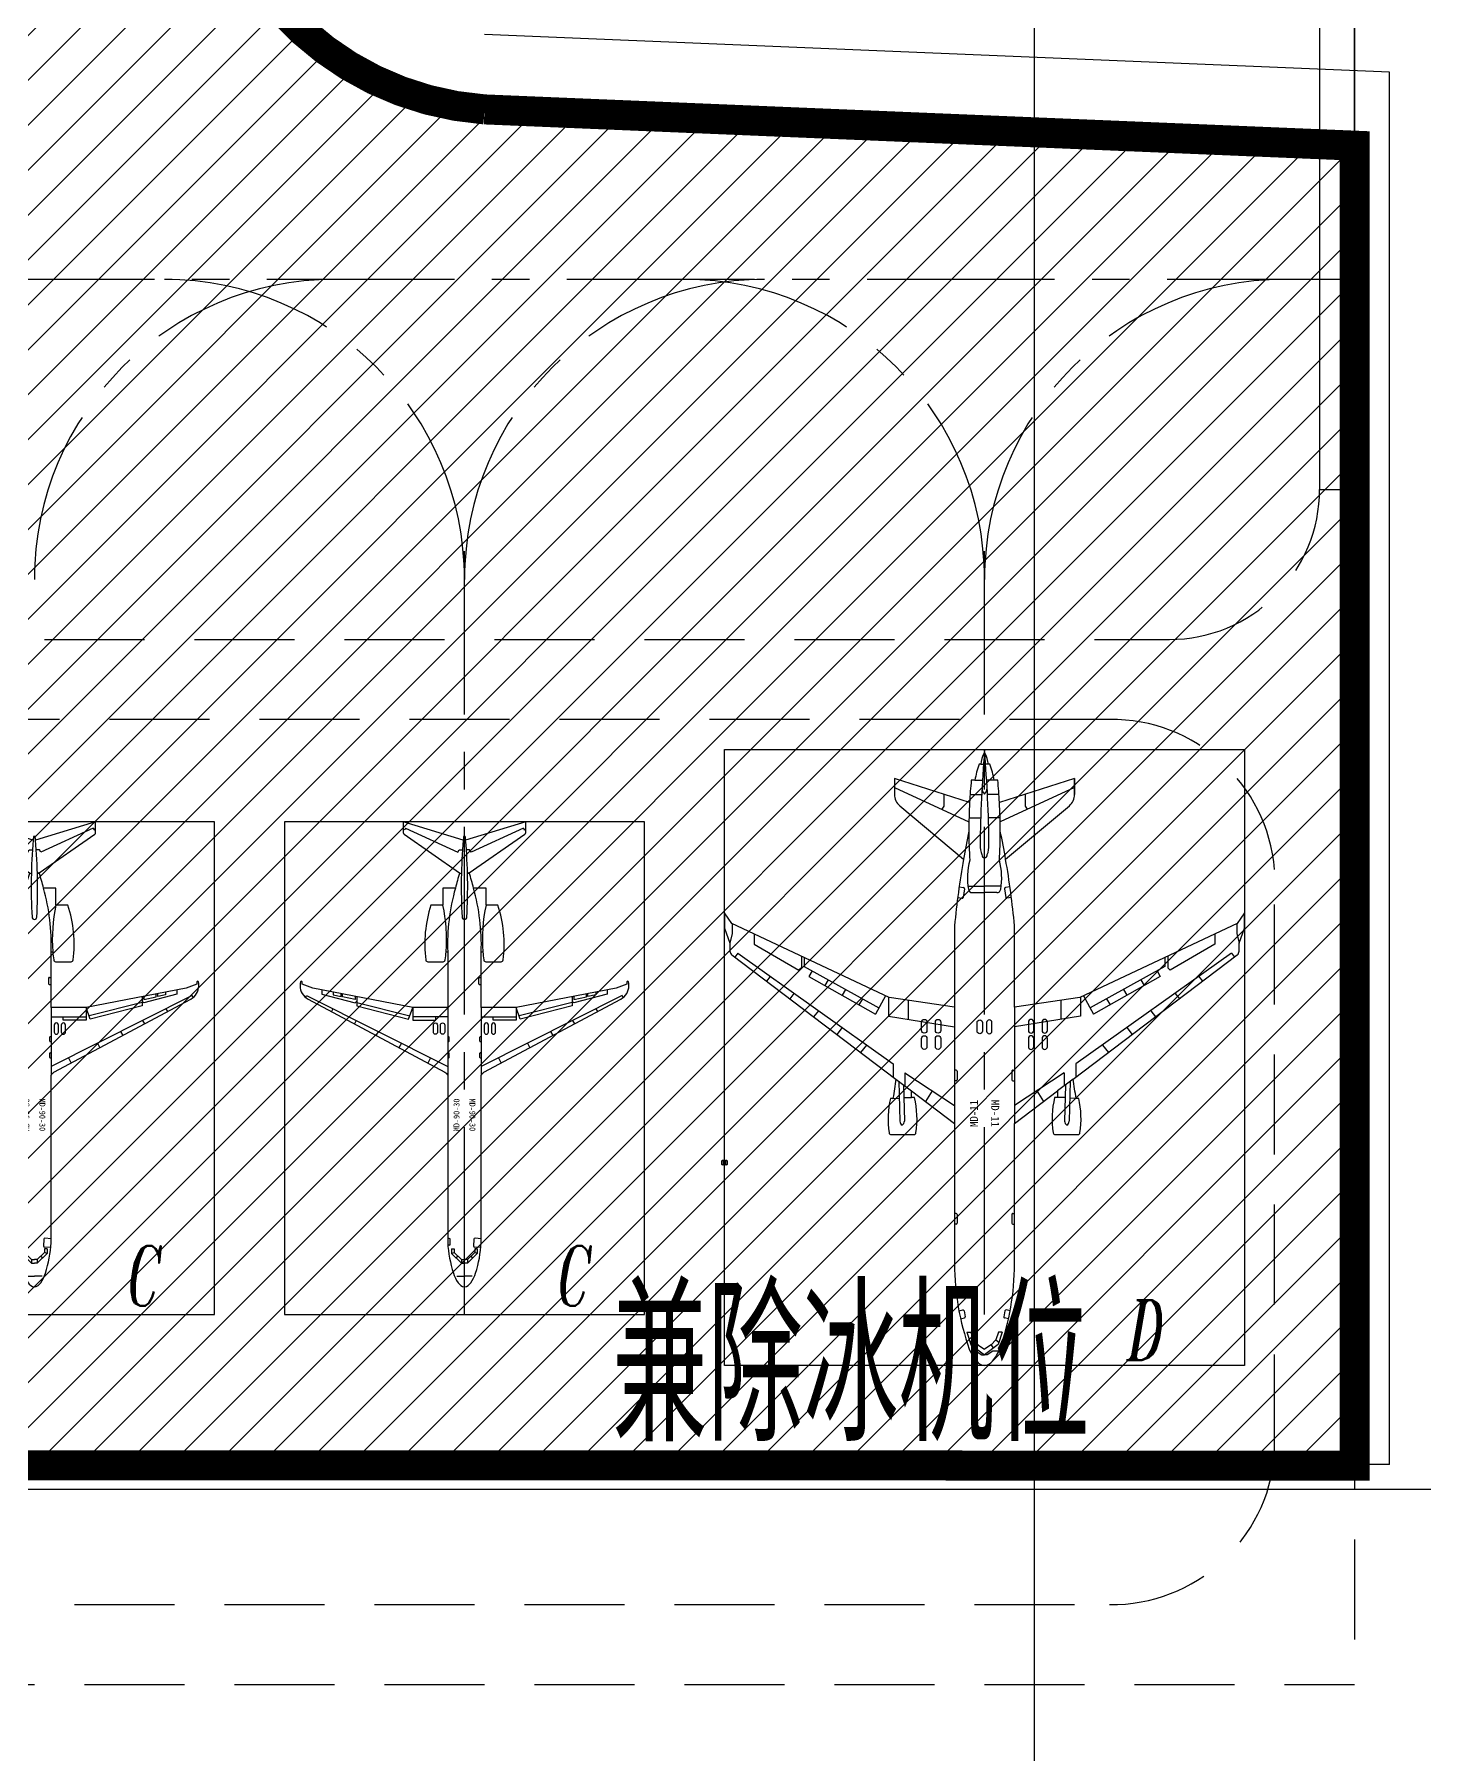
# Model space of a CAD drawing. Header units: millimetres. Extents: x -2699 to 2556, y 623 to 2108.
# Drawn here: x 287.8 to 426.8, y 1185.8 to 1357.8 of the extents above; entities that cross this region are included whole.
import ezdxf
from ezdxf.enums import TextEntityAlignment as Align

# ---------------------------------------------------------------- set-up
doc = ezdxf.new("R2010")
doc.units = ezdxf.units.MM
doc.linetypes.add('CENTER', pattern=[2, 1.25, -0.25, 0.25, -0.25])
doc.linetypes.add('DASHED', pattern=[0.75, 0.5, -0.25])
for name, color, linetype in [('1', 8, 'Continuous'), ('2', 8, 'Continuous'), ('attire', 7, 'Continuous'), ('FGW', 8, 'Continuous'), ('HZ', 7, 'Continuous'), ('巡场路', 154, 'Continuous'), ('新建道面边线', 3, 'Continuous'), ('服务车道', 6, 'DASHED'), ('标注wj', 7, 'Continuous'), ('消防救援道路服务车道和连接带路面', 4, 'Continuous'), ('道肩边线', 6, 'Continuous'), ('道面边线', 3, 'Continuous'), ('飞机', 8, 'Continuous'), ('飞机滑行线', 1, 'CENTER')]:
    doc.layers.add(name, color=color, linetype=linetype)
doc.layers.add('纵断_分栏线', color=5, linetype='Continuous', lineweight=0)
doc.styles.add('ITALICT', font='italict.shx', dxfattribs={"width": 0.67, "bigfont": 'tssdchn.shx'})
doc.styles.get("Standard").update_dxf_attribs({"font": 'SimSun.ttf'})
doc.dimstyles.new('标注', dxfattribs={"dimtxt": 2.5, "dimasz": 1.2, "dimexe": 0, "dimexo": 0, "dimgap": 0.3, "dimtad": 1, "dimdec": 1, "dimzin": 0, "dimdsep": 46, "dimtxsty": 'Standard', "dimblk": 'ARCHTICK', "dimcen": 0.09, "dimadec": 0, "dimazin": 0, "dimtfac": 1, "dimtdec": 1, "dimtofl": 0, "dimtmove": 0, "dimatfit": 3, "dimldrblk": 'ARCHTICK', "dimfxl": 0, "dimtolj": 1, "dimtzin": 0, "dimarcsym": 0})

# ---------------------------------------------------------------- blocks, each defined once
blk = doc.blocks.new('*U141')
at = {"layer": '飞机', "color": 7}
for points in [[(-0.1524076200000195, 0.2285771399999987, 0.9999999999999999), (-0.1524076200000195, 0.07619237999998063), (0.1524076199999627, 0.07619237999998063, 0.9999999999999999), (0.1524076199999627, 0.2285771399999987), (-0.1524076200000195, 0.2285771399999987)], [(-0.1524076200000195, -0.07619237999998063, 0.9999999999999999), (-0.1524076200000195, -0.2285771399999987), (0.1524076199999627, -0.2285771399999987, 0.9999999999999999), (0.1524076199999627, -0.07619237999998063), (-0.1524076200000195, -0.07619237999998063)]]:
    blk.add_lwpolyline(points, format="xyb", close=True, dxfattribs=at)
blk = doc.blocks.new('*U142')
at = {"layer": '飞机', "color": 7}
for points in [[(-0.1735753450000175, 0.2603239649999978, 0.9999999999999999), (-0.1735753450000175, 0.08677465499999926), (0.1735753449999606, 0.08677465499999926, 0.9999999999999999), (0.1735753449999606, 0.2603239649999978), (-0.1735753450000175, 0.2603239649999978)], [(-0.1735753450000175, -0.08677465499999926, 0.9999999999999999), (-0.1735753450000175, -0.2603239649999978), (0.1735753449999606, -0.2603239649999978, 0.9999999999999999), (0.1735753449999606, -0.08677465499999926), (-0.1735753450000175, -0.08677465499999926)]]:
    blk.add_lwpolyline(points, format="xyb", close=True, dxfattribs=at)
blk = doc.blocks.new('*U143')
at = {"layer": '飞机', "color": 7}
for points in [[(-0.1735753450000175, 0.2603239649999978, 0.9999999999999999), (-0.1735753450000175, 0.08677465499999926), (0.1735753449999606, 0.08677465499999926, 0.9999999999999999), (0.1735753449999606, 0.2603239649999978), (-0.1735753450000175, 0.2603239649999978)], [(-0.1735753450000175, -0.08677465499999926, 0.9999999999999999), (-0.1735753450000175, -0.2603239649999978), (0.1735753449999606, -0.2603239649999978, 0.9999999999999999), (0.1735753449999606, -0.08677465499999926), (-0.1735753450000175, -0.08677465499999926)]]:
    blk.add_lwpolyline(points, format="xyb", close=True, dxfattribs=at)
blk = doc.blocks.new('_ArchTick')
at = {"color": 0, "linetype": 'ByBlock', "const_width": 0.15}
blk.add_lwpolyline([(-0.5, -0.5), (0.5, 0.5)], dxfattribs=at)
blk = doc.blocks.new('*D174')
at = {"layer": 'Defpoints', "color": 0, "transparency": 16777216}
for p in [(419.7581020246234, 1363.332411009496), (-87.24189797857434, 1303.493146753481), (419.7581020246234, 1295.443757182473)]:
    blk.add_point(p, dxfattribs=at)
at = {"layer": '标注wj', "color": 0, "lineweight": -2, "transparency": 16777216}
for p, q in [((-87.24189797857434, 1303.493146753481), (-87.24189797857434, 1363.332411009496)), ((-87.24189797857434, 1363.332411009496), (419.7581020246234, 1363.332411009496)), ((419.7581020246234, 1295.443757182473), (419.7581020246234, 1363.332411009496))]:
    blk.add_line(p, q, dxfattribs=at)
at = {"layer": '标注wj', "color": 0, "lineweight": -2, "transparency": 16777216, "xscale": 3, "yscale": 3, "zscale": 3, "rotation": 180}
blk.add_blockref('_ArchTick', (-87.24189797857434, 1363.332411009496), dxfattribs=at)
at = {"layer": '标注wj', "color": 0, "lineweight": -2, "transparency": 16777216, "xscale": 3, "yscale": 3, "zscale": 3}
blk.add_blockref('_ArchTick', (419.7581020246234, 1363.332411009496), dxfattribs=at)
at = {"layer": '标注wj', "color": 0, "transparency": 16777216, "insert": (166.2581020230245, 1371.832411009496), "char_height": 15, "attachment_point": 5, "style": 'ITALICT'}
blk.add_mtext('\\A1;507.0', dxfattribs=at)
blk = doc.blocks.new('*U151')
at = {"color": 7}
blk.add_lwpolyline([(-45.28457168715701, -6.039099006434433), (-41.42388030947453, -0.4811366899984861, 0.01591585272154858), (-39.87139129832404, -0.9093369047530082), (-39.87139129832406, -2.156277807747926), (-38.1838644559798, -2.156277807747926), (-38.1838644559798, -3.347936257215929, 0.1110090376181673), (-32.69402939384822, -3.872461641635434, 0.3778132601170628), (-32.5191344144165, -3.674043552887805), (-32.5191344144165, -2.125897464862165, 0.3780848921020071), (-32.69421804553377, -1.927455597904361, 0.01285094394904941), (-33.51654625434391, -1.841416220734242), (-33.51654625434391, -1.675), (-27.93002411199757, -1.675), (-27.93002411199757, -5.168721469869126), (-29.87574614780419, -15.17770450001547), (-30.27545230161854, -16.22701922592648), (-30.52278534958816, -16.22701922592648, 0.4905134271640263), (-30.51542755870071, -16.39836988752336, 0.09241400318734355), (-30.26196143535936, -16.4349830877352), (-30.10875148620507, -16.4349830877352, 0.2766543866154209), (-28.78608740712027, -15.6424855498502), (-21.46234196469265, -1.950865322689083, -0.1808434906377395), (-21.16, -1.675), (-4.412397906710038, -1.674999999999999, 0.06315013755415198), (-1.391769242276898, -1.109945113025315, 0.08675093055320689), (-0.4261584546597052, -0.6314410750514174, 0.2168785935319463), (-2.220446049250313e-16, 6.661338147750939e-16, 0.2168785935319462), (-0.426158454659705, 0.6314410750514172, 0.086750930553207), (-1.391769242276892, 1.109945113025313, 0.06315013755415198), (-4.412397906710044, 1.675000000000001), (-21.16, 1.674999999999997, -0.1808434906377401), (-21.46234196469265, 1.950865322689083), (-28.78608740712027, 15.6424855498502, 0.2766543866154211), (-30.10875148620507, 16.4349830877352), (-30.26196143535936, 16.4349830877352, 0.09241400318734333), (-30.51542755870071, 16.39836988752336, 0.4905134271640265), (-30.52278534958816, 16.22701922592648), (-30.27545230161854, 16.22701922592648), (-29.87574614780419, 15.17770450001547), (-27.93002411199757, 5.168721469869126), (-27.93002411199757, 1.675), (-33.51654625434391, 1.675), (-33.5165462543439, 1.841416220734242, 0.01285094394904747), (-32.69421804553377, 1.927455597904359, 0.3780848921020072), (-32.5191344144165, 2.125897464862165), (-32.5191344144165, 3.674043552887805, 0.3778132601170677), (-32.69402939384821, 3.872461641635434, 0.1110090376181672), (-38.1838644559798, 3.34793625721593), (-38.1838644559798, 2.156277807747926), (-39.87139129832406, 2.156277807747926), (-39.87139129832404, 0.9093369047530047, 0.01591585272154842), (-41.42388030947453, 0.4811366899984826), (-45.28457168715701, 6.039099006434435, 0.2456941005550342), (-45.44883189758752, 6.125), (-46.49999999999999, 6.125000000000001), (-44.67748756847011, 0.1164856766935074, 0.001660599498533033), (-45.02969689746752, 0.08419468766418703), (-45.02969689746752, 0), (-45.02969689746751, -0.08419468766418703, 0.001660599498532977), (-44.67748756847015, -0.1164856766935074), (-46.49999999999999, -6.125000000000003), (-45.44883189758752, -6.125000000000001, 0.2456941005550292)], format="xyb", close=True, dxfattribs=at)
at = {"layer": '1', "color": 7}
for p, q in [((-28.93748602080365, 15.87207284307244), (-29.14498539337364, 15.7828439851944)), ((-29.14498539337364, 15.7828439851944), (-22.05159758879881, 1.675)), ((-29.69629297168034, 14.25457994189486), (-29.27067219807532, 14.25457994189486)), ((-29.27067219807532, 14.25457994189486), (-28.41736041054685, 10.93034410361076)), ((-29.47596514037606, 13.12119218968225), (-29.21872526462619, 13.12119218968225)), ((-29.05060781597354, 12.34461442595403), (-29.32500030580173, 12.34461442595403)), ((-29.00768428651293, 12.19089900285314), (-29.29511840021053, 12.19089900285315)), ((-29.21872526462619, 13.12119218968225), (-29.05060781597354, 12.34461442595403)), ((-28.73304208208094, 10.92695814461627), (-29.00768428651293, 12.19089900285314)), ((-27.8195946877327, 13.14681084986381), (-27.53310518247966, 13.30005613227663)), ((-29.04941136160124, 10.92695814461627), (-28.73304208208094, 10.92695814461627)), ((-29.01744217816614, 10.76250556166704), (-28.10529739844856, 10.76250556166704)), ((-28.41736041054685, 10.93034410361076), (-28.58378909117951, 10.76250556166704)), ((-28.44773735440492, 10.76250556166704), (-27.09409340450658, 5.470709949739816)), ((-28.10529739844856, 10.76250556166704), (-26.7787155449804, 5.58464341280046)), ((-26.64761299459015, 10.81588868179971), (-26.30292915853271, 11.00026252737252)), ((-25.54254265933116, 8.618044673828576), (-25.14298695195655, 8.831769875253293)), ((-45.87194677073649, 5.889299013204822), (-45.69515335934201, 5.970017849347558)), ((-45.87194677073649, 5.889299013204822), (-43.45867024154938, 0.6570084332351034)), ((-45.69515335934201, 5.970017849347558), (-45.7602313294856, 6.125000000000001)), ((-26.7787155449804, 5.58464341280046), (-27.93002411199757, 5.168721469869126)), ((-27.93002411199757, 5.168721469869126), (-26.67467371245243, 5.168721469869126)), ((-27.01893724481738, 1.675), (-27.01893724481738, 5.168721469869126)), ((-26.67467371245243, 5.168721469869126), (-26.67467371245243, 2.866289192340957)), ((-24.378247281178, 6.302409606326117), (-23.92087890421416, 6.547059217601083)), ((-22.91622199166737, 3.394627703647398), (-22.38625727310536, 3.67810961651234)), ((-26.67467371245243, 2.866289192340957), (-27.01893724481738, 2.866289192340957)), ((-43.45867024154938, 0.6570084332351034), (-43.7224763639079, 0.5173973745765552)), ((-43.7224763639079, 0.5173973745765552), (-43.7224763639079, 0.1921931286509064)), ((-41.42388030947454, 0.481136689998479), (-41.30283943336204, 0.3068827643750609)), ((-30.9555, 1.516410738023842), (-30.9555, 1.675)), ((-30.8555, 1.416410738023842), (-30.3445, 1.416410738023842)), ((-30.2445, 1.516410738023842), (-30.2445, 1.675)), ((-27.93002411199757, 1.675), (-21.16, 1.675)), ((-25.03650516879691, 1.591302644475081), (-25.03650516879691, 1.675)), ((-24.57650516879692, 1.541302644475081), (-24.98650516879691, 1.541302644475081)), ((-24.52650516879692, 1.591302644475082), (-24.52650516879691, 1.675)), ((-23.4182887120121, 1.591302644475081), (-23.4182887120121, 1.675)), ((-22.95828871201211, 1.541302644475081), (-23.3682887120121, 1.541302644475081)), ((-22.90828871201211, 1.591302644475082), (-22.90828871201211, 1.675)), ((-4.827224005782965, 1.675000000000001), (-4.865300169587614, 1.05451670179445)), ((-4.771612936261834, 0.9485794453085432), (-4.083906568860571, 0.9063781155219093)), ((-3.938830140215726, 1.63787126739582), (-3.977969312374664, 1.00006534884769)), ((-3.8021858574012, 1.286206274295854), (-3.347940711213504, 1.286206274295854)), ((-3.8021858574012, 1.286206274295854), (-3.8021858574012, 1.025178580965417)), ((-3.8021858574012, 1.025178580965417), (-3.443141868179395, 1.025178580965417)), ((-3.347940711213504, 1.286206274295854), (-3.443141868179395, 1.025178580965417)), ((-3.443141868179395, 1.025178580965417), (-2.735933794603044, 0.2910384160853916)), ((-3.347940711213504, 1.286206274295854), (-2.379382166222775, 0.2910384160853918)), ((-3.077119732283918, 0.6452174899711207), (-2.902286885954555, 0.8283089534989028)), ((-2.735933794603044, 0.2910384160853916), (-2.735933794603044, -9.408679169098377e-08)), ((-2.735933794603044, 0.2910384160853916), (-2.379382166222775, 0.2910384160853916)), ((-2.735933794603044, -0.2910384160853914), (-2.735933794603044, 9.408679169098377e-08)), ((-2.379382166222775, 0.2910384160853916), (-2.379382166222775, -7.992669792677987e-08)), ((-2.379382166222775, -0.2910384160853914), (-2.379382166222775, 7.992669792677987e-08)), ((-1.064097791938025, 0.7766261375850831), (-1.064097791938025, 0)), ((-1.064097791938025, -0.7766261375850831), (-1.064097791938025, 0)), ((-45.87194677073649, -5.889299013204822), (-43.45867024154938, -0.6570084332351035)), ((-43.7224763639079, -0.5173973745765553), (-43.7224763639079, -0.1921931286509065)), ((-43.45867024154938, -0.6570084332351035), (-43.7224763639079, -0.5173973745765553)), ((-41.42388030947454, -0.481136689998479), (-41.30283943336204, -0.3068827643750609)), ((-29.14498539337364, -15.7828439851944), (-22.05159758879881, -1.675)), ((-27.93002411199757, -1.675), (-21.16, -1.675)), ((-27.01893724481738, -1.675), (-27.01893724481738, -5.168721469869126)), ((-25.03650516879691, -1.591302644475081), (-25.03650516879691, -1.675)), ((-24.57650516879692, -1.541302644475081), (-24.98650516879691, -1.541302644475081)), ((-24.52650516879692, -1.591302644475082), (-24.52650516879691, -1.675)), ((-23.4182887120121, -1.591302644475081), (-23.4182887120121, -1.675)), ((-22.95828871201211, -1.541302644475081), (-23.3682887120121, -1.541302644475081)), ((-22.90828871201211, -1.591302644475082), (-22.90828871201211, -1.675)), ((-4.836, -1.51416812430949), (-4.836, -1.675000000000001)), ((-4.276, -1.41416812430949), (-4.736000000000001, -1.41416812430949)), ((-4.176, -1.51416812430949), (-4.176, -1.658782460700271)), ((-3.8021858574012, -1.025178580965417), (-3.443141868179395, -1.025178580965417)), ((-3.8021858574012, -1.286206274295854), (-3.8021858574012, -1.025178580965417)), ((-3.8021858574012, -1.286206274295854), (-3.347940711213504, -1.286206274295854)), ((-3.443141868179395, -1.025178580965417), (-2.735933794603044, -0.2910384160853914)), ((-3.347940711213504, -1.286206274295854), (-3.443141868179395, -1.025178580965417)), ((-3.347940711213504, -1.286206274295854), (-2.379382166222775, -0.2910384160853918)), ((-3.077119732283918, -0.6452174899711207), (-2.902286885954555, -0.8283089534989028)), ((-2.735933794603044, -0.2910384160853914), (-2.379382166222775, -0.2910384160853914)), ((-26.67467371245243, -2.866289192340957), (-27.01893724481738, -2.866289192340957)), ((-26.67467371245243, -5.168721469869126), (-26.67467371245243, -2.866289192340957)), ((-22.91622199166737, -3.394627703647398), (-22.38625727310536, -3.67810961651234)), ((-45.87194677073649, -5.889299013204822), (-45.69515335934201, -5.970017849347559)), ((-45.69515335934201, -5.970017849347559), (-45.7602313294856, -6.125000000000003)), ((-28.44773735440492, -10.76250556166704), (-27.09409340450658, -5.470709949739816)), ((-28.10529739844856, -10.76250556166704), (-26.7787155449804, -5.58464341280046)), ((-26.7787155449804, -5.58464341280046), (-27.93002411199757, -5.168721469869126)), ((-27.93002411199757, -5.168721469869126), (-26.67467371245243, -5.168721469869126)), ((-24.378247281178, -6.302409606326117), (-23.92087890421416, -6.547059217601083)), ((-25.54254265933116, -8.618044673828576), (-25.14298695195655, -8.831769875253293)), ((-29.27067219807532, -14.25457994189486), (-28.41736041054685, -10.93034410361076)), ((-29.04941136160124, -10.92695814461627), (-28.73304208208094, -10.92695814461627)), ((-29.01744217816614, -10.76250556166704), (-28.10529739844856, -10.76250556166704)), ((-28.73304208208094, -10.92695814461627), (-29.00768428651293, -12.19089900285314)), ((-28.41736041054685, -10.93034410361076), (-28.58378909117951, -10.76250556166704)), ((-26.64761299459015, -10.81588868179971), (-26.30292915853271, -11.00026252737252)), ((-29.47596514037606, -13.12119218968225), (-29.21872526462619, -13.12119218968225)), ((-29.05060781597354, -12.34461442595403), (-29.32500030580173, -12.34461442595403)), ((-29.00768428651293, -12.19089900285314), (-29.29511840021053, -12.19089900285315)), ((-29.21872526462619, -13.12119218968225), (-29.05060781597354, -12.34461442595403)), ((-27.8195946877327, -13.14681084986381), (-27.53310518247966, -13.30005613227663)), ((-29.69629297168034, -14.25457994189486), (-29.27067219807532, -14.25457994189486)), ((-28.93748602080365, -15.87207284307244), (-29.14498539337364, -15.7828439851944))]:
    blk.add_line(p, q, dxfattribs=at)
for centre, radius, start, end in [((-34.7789006164974, 17.8792221139514), 16.08740987244867, 257.780704450218, 274.5013534543924), ((-39.99226052527583, -52.92393780588906), 53.24695179686791, 86.76521795260702, 95.04801375038569), ((-34.23450634966999, -19.12086008454041), 20.80824988686607, 88.02269532483906, 105.7176290273369), ((-36.97748968223762, 0.0002770941420299062), 0.2381155575845985, 359.93298069402, 92.44850522562331), ((-36.97748968223762, -0.0002770941420299061), 0.2381155575845985, 267.5514947743767, 0.06701930598003655), ((-30.8555, 1.516410738023842), 0.1, 180, 270), ((-30.3445, 1.516410738023842), 0.1, 270, 0), ((-24.98650516879691, 1.591302644475081), 0.05, 180, 270), ((-24.57650516879692, 1.591302644475082), 0.05, 270, 0), ((-23.3682887120121, 1.591302644475081), 0.05, 180, 270), ((-22.95828871201211, 1.591302644475082), 0.05, 270, 0), ((-4.765487924681771, 1.048391690214387), 0.1, 176.4884288768353, 266.4884288768353), ((-4.077781557280508, 1.006190360427753), 0.1, 266.4884288768353, 356.4884288768353), ((-39.99226052527583, 52.92393780588906), 53.24695179686791, 264.9519862496143, 273.234782047393), ((-34.23450634966999, 19.12086008454041), 20.80824988686607, 254.2823709726631, 271.977304675161), ((-24.98650516879691, -1.591302644475081), 0.05, 90, 180), ((-24.57650516879692, -1.591302644475082), 0.05, 0, 90), ((-23.3682887120121, -1.591302644475081), 0.05, 90, 180), ((-22.95828871201211, -1.591302644475082), 0.05, 0, 90), ((-4.736000000000001, -1.51416812430949), 0.1, 90, 180), ((-4.276, -1.51416812430949), 0.1, 0, 90), ((-34.7789006164974, -17.8792221139514), 16.08740987244867, 85.49864654560764, 102.2192955497821)]:
    blk.add_arc(centre, radius, start, end, dxfattribs=at)
at = {"layer": '2', "color": 7}
for points in [[(-26.1856, 2.69245), (-25.4744, 2.69245, 0.9999999999999999), (-25.4744, 3.11155), (-26.1856, 3.11155, 0.9999999999999999)], [(-26.1856, 1.97845), (-25.4744, 1.97845, 0.9999999999999999), (-25.4744, 2.39755), (-26.1856, 2.39755, 0.9999999999999999)], [(-26.1856, -1.97845), (-25.4744, -1.97845, -0.9999999999999999), (-25.4744, -2.39755), (-26.1856, -2.39755, -0.9999999999999999)], [(-26.1856, -2.69245), (-25.4744, -2.69245, -0.9999999999999999), (-25.4744, -3.11155), (-26.1856, -3.11155, -0.9999999999999999)]]:
    blk.add_lwpolyline(points, format="xyb", close=True, dxfattribs=at)
at = {"layer": '1', "color": 7}
blk.add_text('MD-90-30', height=0.6000000000000001, dxfattribs=at).set_placement((-17.20429979843107, 0.8), align=Align.MIDDLE_CENTER)
blk.add_text('MD-90-30', height=0.6000000000000001, rotation=180, dxfattribs=at).set_placement((-17.20429979843107, -0.8), align=Align.MIDDLE_CENTER)
blk = doc.blocks.new('*U46')
at = {"color": 7}
blk.add_lwpolyline([(-58.7, 9), (-56.31375206571434, 1.489605374898844, 0.01435605012934868), (-58.53672016556254, 1.320459051965457), (-58.53672016556254, 0.9610438955340896, 0.04716208566506142), (-60.1169590989532, 0.5398984851283917), (-60.1169590989532, 0.3808035013822191, 0.07605485626169767), (-61.25695528054518, 0.04418631164054476), (-61.5999936747293, 0), (-61.25695528054518, -0.04418631164054476, 0.07605485626169778), (-60.1169590989532, -0.3808035013822195), (-60.1169590989532, -0.5398984851283899, 0.04716208566506159), (-58.53672016556254, -0.9610438955340896), (-58.53672016556254, -1.32045905196545, 0.01435605012934874), (-56.31375206571435, -1.489605374898844), (-58.7, -9), (-57.10282177862466, -9, 0.2168235235722009), (-55.97187753153678, -8.485375618725586), (-50.62808232727126, -2.108162011508071, 0.01950958660923042), (-43.97285867233486, -3.000000000000014), (-35.83311207715646, -3.000000000000011), (-36.79277121889163, -9.526928890750298), (-44.20680771793299, -25.26231490511187), (-45.27774122294058, -25.9849797987632), (-43.72801243688378, -25.9849797987632), (-42.21922588929979, -25.45372771865477), (-41.44142073417869, -25.45372771865476, 0.2346429066139882), (-41.05631419341005, -25.26678397799628), (-28.63279642916008, -8.855617033119188, -0.0007504372528596838), (-26.71734705027917, -9.156261799425664), (-26.71344133699598, -9.413163313569392, 0.09750504552977744), (-23.27679803160564, -9.539692813474563, 0.392439417747756), (-23.1, -9.34432542835938), (-23.1, -7.055674571640619, 0.3924399852217563), (-23.27679803160565, -6.860307186525436, 0.1001289863655422), (-26.80338968897238, -7.00850506028304), (-26.80338968897238, -7.311593011923719), (-27.46394537059847, -7.31159301192372), (-24.2, -3.000000000000008), (-10.14120171259722, -3.000000000000004, 0.08531850603743728), (-1.65486148900574, -1.522649586324177, 0.09533300382613658), (-0.4388947622301813, -0.783480245954078, 0.2341740966696102), (0, 6.938893903907228e-18, 0.2341740966696104), (-0.4388947622301811, 0.783480245954078, 0.09533300382613666), (-1.654861489005738, 1.522649586324174, 0.08531850603743739), (-10.14120171259771, 3.000000000000004), (-24.2, 3.000000000000008), (-27.46394537059847, 7.311593011923719), (-26.80338968897238, 7.311593011923719), (-26.80338968897239, 7.00850506028304, 0.1001289863655422), (-23.27679803160564, 6.860307186525436, 0.3924399852217533), (-23.1, 7.055674571640619), (-23.1, 9.34432542835938, 0.392439417747756), (-23.27679803160564, 9.539692813474563, 0.09750504552977732), (-26.71344133699598, 9.413163313569392), (-26.71734705027994, 9.156261799425465, -0.0007504372528596838), (-28.63279642916006, 8.85561703311918), (-41.05631419341005, 25.26678397799628, 0.2348222480687146), (-41.44142073417869, 25.45372771865477), (-42.21922588929979, 25.45372771865477), (-43.72801243688377, 25.98497979876319), (-45.27774122294058, 25.9849797987632), (-44.20680771793299, 25.26231490511187), (-36.79277121889163, 9.526928890750298), (-35.83311207715646, 3.000000000000011), (-43.97285867233481, 3.000000000000028, 0.01955072270443113), (-50.62808232727124, 2.108162011508071), (-55.97187753153678, 8.485375618725584, 0.2168235235722014), (-57.10282177862466, 9)], format="xyb", close=True, dxfattribs=at)
blk.add_lwpolyline([(-57.10282177862466, 9), (-58.7, 9)], close=True, dxfattribs=at)
at = {"layer": '1', "color": 7}
for p, q in [((-44.18623542897537, 25.21865273700831), (-43.18828010212528, 25.21865273700831)), ((-43.18828010212528, 25.21865273700831), (-42.21922588929979, 25.45372771865477)), ((-41.22143513383811, 24.67702275124887), (-40.84003073792415, 24.98107875643593)), ((-41.22143513383812, 24.67702275124887), (-30.16180464050853, 9.143000340134634)), ((-43.15522890217818, 23.03046743679057), (-42.14413093477639, 23.03046743679057)), ((-42.1441309347764, 23.03046743679057), (-39.53607806019082, 18.56115148009773)), ((-38.90060469336819, 21.42811471555997), (-38.430722715123, 21.79844104189098)), ((-37.20928660587054, 19.05117390236716), (-36.67370076242241, 19.47745747356874)), ((-40.93341831256426, 18.31494610331833), (-39.75891668187812, 18.31494610331832)), ((-40.79876312531492, 18.02915693159273), (-39.89592803975059, 18.02915693159274)), ((-39.89592803975059, 18.02915693159274), (-35.76711149663633, 10.56190155578655)), ((-39.75891668187812, 18.31494610331832), (-39.53607806019082, 18.56115148009773)), ((-39.46390202183539, 17.24780746472297), (-38.90507129587574, 17.5756970953955)), ((-38.90507129587574, 17.5756970953955), (-35.14061488072927, 10.89966404543337)), ((-38.5720660697278, 15.63485936248311), (-37.99996024990465, 15.97053805238565)), ((-35.48134515936638, 16.61466602431885), (-34.86999985780658, 17.09481213703968)), ((-37.60623186822536, 13.88808021693488), (-37.01974948099515, 14.23219424719804)), ((-33.78909221584248, 14.23777873447412), (-33.11550548195125, 14.77716743669034)), ((-36.67897502707063, 12.21107094331794), (-36.07869030144757, 12.56328338948383)), ((-32.05067295747405, 11.7960476354383), (-31.30719162227473, 12.38842849792666)), ((-36.9738753153832, 9.91130019340647), (-35.14061488072927, 10.89966404543337)), ((-57.81459660863155, 9), (-54.38193579827552, 1.571653607158431)), ((-36.82722919983544, 9.60006174240224), (-34.93026624665752, 9.600061742402238)), ((-34.93026624665752, 9.600061742402238), (-33.85175901332517, 3.010243948378513)), ((-30.16180464050853, 9.143000340134634), (-28.85035022236974, 9.143000340134634)), ((-28.63279642916006, 8.85561703311918), (-27.46394537059847, 7.311593011923719)), ((-26.71734705027919, 9.156261799425664), (-26.72604057785462, 8.531872156194963)), ((-36.51185931970927, 7.619361647421879), (-34.60609956310586, 7.619361647421879)), ((-29.27660481950293, 7.973327555617396), (-26.01395902807745, 3.010243948378514)), ((-29.27660481950293, 7.973327555617396), (-27.96488908084222, 7.973327555617398)), ((-28.42103238825404, 8.575881849077268), (-24.42649213831537, 8.472165424887361)), ((-28.05616089274502, 8.0938954149727), (-24.43875245097594, 7.999971046975547)), ((-26.79042384369731, 8.059545892313297), (-26.80338968897238, 7.311593011923719)), ((-27.47225691428847, 5.228582927297465), (-26.39543501151688, 5.900116631563976)), ((-57.1296015846485, 4.057382073144026), (-55.93438341251333, 4.057382073144026)), ((-55.93438341251333, 4.057382073144026), (-55.6230508912689, 4.257451398866934)), ((-47.85002957151892, 2.544912154093822), (-47.78939800491776, 2.092893131809781)), ((-47.67699122035989, 2.007075215350797), (-46.8147137709366, 2.122736791580939)), ((-46.78952742107877, 2.687162598422847), (-46.72889585447761, 2.235143576138807)), ((-35.83311207715646, 3.000000000000011), (-24.2, 3.000000000000008)), ((-29.545, 2.831150344376824), (-29.545, 2.995445708049493)), ((-29.445, 2.731150344376823), (-28.575, 2.731150344376823)), ((-28.475, 2.831150344376824), (-28.475, 2.995445708049493)), ((-15.195, 2.835704636327336), (-15.195, 3.000000000000005)), ((-15.095, 2.735704636327336), (-14.225, 2.735704636327336)), ((-14.125, 2.835704636327336), (-14.125, 3.000000000000005)), ((-5.477366681576455, 2.558447961950332), (-5.558857526210891, 2.161711773363322)), ((-5.481022814240641, 2.043636553217398), (-4.883497521286316, 1.920903003281588)), ((-4.683931456505955, 2.395473903838849), (-4.765422301140392, 1.998737715251837)), ((-3.326364483914176, 1.757801128349901), (-2.104658092597486, 1.370165461764905)), ((-3.326364483914176, 1.757801128349901), (-3.326364483914176, 1.382258733860359)), ((-60.12382936128077, 0.3798620469986056), (-60.12342957300735, 0.1029465636049167)), ((-58.53766680107462, 0.9608850467385919), (-58.53766680107463, 0.212160300097878)), ((-57.09930575225179, 1.44449208302958), (-57.09930575225179, 0.2997788332512954)), ((-54.7803686451245, 1.553285267698637), (-54.7803686451245, 0.3827718791303278)), ((-47.93229408577783, 1.664740086300276), (-47.93229408577783, 0.0002439483785116483)), ((-47.28558639751691, 1.223767433701804), (-47.28558639751691, 0.0002439483785116483)), ((-3.326364483914176, 1.382258733860359), (-2.557995780139684, 1.11669633097067)), ((-2.557995780139684, 1.11669633097067), (-2.324332416569789, 1.439866008156283)), ((-2.557995780139684, 1.11669633097067), (-2.07776527886319, 0.6558433548595679)), ((-2.104658092597486, 1.370165461764905), (-1.080373797042313, 0.0002439483785179331)), ((-2.07776527886319, 0.6558433548595679), (-1.723312649258236, 0.8601377974442728)), ((-2.07776527886319, 0.6558433548595679), (-1.624143372380896, 0.0002439483785179331)), ((-1.450193712924456, 1.439609216052806), (-1.450193712924456, 0.8267035943828773)), ((-1.450193712924456, 0.8267035943828773), (-1.077623213542438, 0.2614320888819748)), ((-1.077623213542438, 0.2614320888819748), (-1.080373797042313, -0.000243948378517933)), ((-1.077623213542438, -0.2614320888819748), (-1.080373797042313, 0.000243948378517933)), ((-60.12382936128077, -0.3798620469986056), (-60.12342957300735, -0.1029465636049167)), ((-58.53766680107462, -0.9608850467385919), (-58.53766680107463, -0.212160300097878)), ((-57.81459660863155, -9), (-54.38193579827552, -1.571653607158431)), ((-57.09930575225179, -1.44449208302958), (-57.09930575225179, -0.2997788332512954)), ((-54.7803686451245, -1.553285267698637), (-54.7803686451245, -0.3827718791303274)), ((-47.93229408577783, -1.664740086300275), (-47.93229408577783, -0.0002439483785113392)), ((-47.28558639751691, -1.223767433701803), (-47.28558639751691, -0.0002439483785113392)), ((-3.326364483914176, -1.382258733860359), (-2.557995780139684, -1.116696330970669)), ((-3.326364483914176, -1.7578011283499), (-2.104658092597486, -1.370165461764904)), ((-3.326364483914176, -1.7578011283499), (-3.326364483914176, -1.382258733860359)), ((-2.557995780139684, -1.116696330970669), (-2.07776527886319, -0.6558433548595678)), ((-2.557995780139684, -1.116696330970669), (-2.324332416569789, -1.439866008156282)), ((-2.104658092597486, -1.370165461764904), (-1.080373797042313, -0.000243948378517933)), ((-2.07776527886319, -0.6558433548595678), (-1.624143372380896, -0.000243948378517933)), ((-2.07776527886319, -0.6558433548595678), (-1.723312649258236, -0.8601377974442725)), ((-1.450193712924456, -0.8267035943828773), (-1.077623213542438, -0.2614320888819748)), ((-1.450193712924456, -1.439609216052806), (-1.450193712924456, -0.8267035943828773)), ((-47.85002957151892, -2.544912154093822), (-47.78939800491776, -2.092893131809781)), ((-47.67699122035989, -2.007075215350797), (-46.8147137709366, -2.122736791580939)), ((-46.78952742107877, -2.687162598422847), (-46.72889585447761, -2.235143576138807)), ((-35.83311207715646, -3.000000000000011), (-24.2, -3.000000000000008)), ((-34.93026624665752, -9.600061742402238), (-33.85175901332517, -3.010243948378513)), ((-29.545, -2.831150344376824), (-29.545, -2.995445708049493)), ((-29.445, -2.731150344376823), (-28.575, -2.731150344376823)), ((-29.27660481950293, -7.973327555617396), (-26.01395902807745, -3.010243948378514)), ((-28.475, -2.831150344376824), (-28.475, -2.995445708049493)), ((-15.195, -2.835704636327336), (-15.195, -3.000000000000005)), ((-15.095, -2.735704636327336), (-14.225, -2.735704636327336)), ((-14.125, -2.835704636327336), (-14.125, -3.000000000000005)), ((-5.477366681576455, -2.558447961950332), (-5.558857526210891, -2.161711773363322)), ((-5.481022814240641, -2.043636553217398), (-4.883497521286316, -1.920903003281588)), ((-4.683931456505955, -2.395473903838849), (-4.765422301140392, -1.998737715251837)), ((-57.1296015846485, -4.057382073144026), (-55.93438341251333, -4.057382073144026)), ((-55.93438341251333, -4.057382073144026), (-55.6230508912689, -4.257451398866934)), ((-27.47225691428847, -5.228582927297465), (-26.39543501151688, -5.900116631563976)), ((-36.51185931970927, -7.619361647421879), (-34.60609956310586, -7.619361647421879)), ((-29.27660481950293, -7.973327555617396), (-27.96488908084222, -7.973327555617398)), ((-28.63279642916006, -8.85561703311918), (-27.46394537059847, -7.311593011923719)), ((-28.42103238825404, -8.575881849077268), (-24.42649213831537, -8.472165424887361)), ((-28.05616089274502, -8.0938954149727), (-24.43875245097594, -7.999971046975547)), ((-26.79042384369731, -8.059545892313297), (-26.80338968897238, -7.311593011923719)), ((-26.71734705027919, -9.156261799425664), (-26.72604057785462, -8.531872156194963)), ((-41.22143513383812, -24.67702275124887), (-30.16180464050853, -9.143000340134634)), ((-36.9738753153832, -9.91130019340647), (-35.14061488072927, -10.89966404543337)), ((-36.82722919983544, -9.60006174240224), (-34.93026624665752, -9.600061742402238)), ((-30.16180464050853, -9.143000340134634), (-28.85035022236974, -9.143000340134634)), ((-39.89592803975059, -18.02915693159274), (-35.76711149663633, -10.56190155578655)), ((-38.90507129587574, -17.5756970953955), (-35.14061488072927, -10.89966404543337)), ((-32.05067295747405, -11.7960476354383), (-31.30719162227473, -12.38842849792666)), ((-36.67897502707063, -12.21107094331794), (-36.07869030144757, -12.56328338948383)), ((-37.60623186822536, -13.88808021693488), (-37.01974948099515, -14.23219424719804)), ((-33.78909221584248, -14.23777873447412), (-33.11550548195125, -14.77716743669034)), ((-38.5720660697278, -15.63485936248311), (-37.99996024990465, -15.97053805238565)), ((-35.48134515936638, -16.61466602431885), (-34.86999985780658, -17.09481213703968)), ((-42.1441309347764, -23.03046743679057), (-39.53607806019082, -18.56115148009773)), ((-40.93341831256426, -18.31494610331833), (-39.75891668187812, -18.31494610331832)), ((-40.79876312531492, -18.02915693159273), (-39.89592803975059, -18.02915693159274)), ((-39.75891668187812, -18.31494610331832), (-39.53607806019082, -18.56115148009773)), ((-39.46390202183539, -17.24780746472297), (-38.90507129587574, -17.5756970953955)), ((-37.20928660587054, -19.05117390236716), (-36.67370076242241, -19.47745747356874)), ((-38.90060469336819, -21.42811471555997), (-38.430722715123, -21.79844104189098)), ((-43.15522890217818, -23.03046743679057), (-42.14413093477639, -23.03046743679057)), ((-44.18623542897537, -25.21865273700831), (-43.18828010212528, -25.21865273700831)), ((-43.18828010212528, -25.21865273700831), (-42.21922588929979, -25.45372771865477)), ((-41.22143513383811, -24.67702275124887), (-40.84003073792415, -24.98107875643593))]:
    blk.add_line(p, q, dxfattribs=at)
for centre, radius, start, end in [((-24.47432443594957, 8.516039595041011), 0.5172930624098487, 273.9430923551093, 325.9005482227732), ((-24.48879710993207, 7.958638207566603), 0.5172930624098487, 31.1248023089624, 83.08225817662621), ((-35.4057418994047, -85.75774745491044), 89.17475929018657, 99.82865731487618, 101.6716110845463), ((-47.69028565440934, 2.106187565859222), 0.1, 187.6397678122947, 277.6397678122946), ((-46.82800820498604, 2.221849142089365), 0.1, 277.6397678122947, 7.639767812294726), ((-29.445, 2.831150344376824), 0.1, 180, 270), ((-28.575, 2.831150344376824), 0.1, 270, 0), ((-15.095, 2.835704636327336), 0.1, 180, 270), ((-14.225, 2.835704636327336), 0.1, 270, 0), ((-5.460902560152804, 2.141591519275484), 0.1, 168.3927108428212, 258.3927108428211), ((-4.863377267198478, 2.018857969339674), 0.1, 258.3927108428211, 348.3927108428213), ((-50.90729174703981, -122.1465349541217), 122.5963821969483, 90.52437871603328, 94.90980474899334), ((-57.74840306866546, -0.5892358480168371), 0.8498611002181121, 43.94010617137508, 88.28437630835516), ((-53.49509318025409, -46.13365583664736), 47.70660170600863, 86.42353050274008, 93.38719086938244), ((-52.00345630439867, -2.121296915469865), 2.566139847719174, 69.07932852170296, 90.57692033328115), ((-51.12175202646046, -0.1106262933848175), 0.3878447198574382, 16.61040824598235, 84.88175918603989), ((-48.7583840460682, -4.972560708583833), 6.688511528304468, 80.17750114845396, 105.262905793857), ((-47.68558639751691, 1.223767433701804), 0.4, 0, 80.17750114845401), ((-50.90729174703981, 122.1465349541217), 122.5963821969483, 265.0901952510067, 269.4756212839667), ((-57.74840306866546, 0.5892358480168371), 0.8498611002181121, 271.7156236916449, 316.0598938286249), ((-53.49509318025402, 46.13365583664941), 47.70660170601068, 266.6128091306176, 273.5764694972597), ((-35.4057418994047, 85.75774745491044), 89.17475929018657, 258.3283889154537, 260.1713426851238), ((-52.00345630439867, 2.121296915469865), 2.566139847719174, 269.4230796667189, 290.920671478297), ((-51.12175202646046, 0.1106262933848178), 0.3878447198574382, 275.1182408139601, 343.3895917540177), ((-48.7583840460682, 4.972560708583832), 6.688511528304468, 254.737094206143, 279.8224988515461), ((-47.68558639751691, -1.223767433701803), 0.4, 279.822498851546, 0), ((-47.69028565440934, -2.106187565859222), 0.1, 82.36023218770542, 172.3602321877053), ((-46.82800820498604, -2.221849142089365), 0.1, 352.3602321877053, 82.36023218770534), ((-29.445, -2.831150344376824), 0.1, 90.00000000000001, 180), ((-28.575, -2.831150344376824), 0.1, 0, 90.00000000000001), ((-15.095, -2.835704636327336), 0.1, 90.00000000000001, 180), ((-14.225, -2.835704636327336), 0.1, 0, 90.00000000000001), ((-5.460902560152804, -2.141591519275484), 0.1, 101.6072891571788, 191.6072891571788), ((-4.863377267198478, -2.018857969339674), 0.1, 11.60728915717879, 101.6072891571788), ((-24.47432443594957, -8.516039595041011), 0.5172930624098487, 34.09945177722683, 86.05690764489064), ((-24.48879710993207, -7.958638207566603), 0.5172930624098487, 276.9177418233738, 328.8751976910376)]:
    blk.add_arc(centre, radius, start, end, dxfattribs=at)
at = {"layer": '2', "color": 7}
for points in [[(-33.5059, 5.753299999999998, 0.9999999999999999), (-33.5059, 6.2867), (-34.3441, 6.286700000000002, 0.9999999999999999), (-34.3441, 5.753299999999998)], [(-31.8759, 5.753299999999998, 0.9999999999999999), (-31.8759, 6.2867), (-32.7141, 6.286700000000001, 0.9999999999999999), (-32.7141, 5.753299999999998)], [(-33.5059, 4.383299999999999, 0.9999999999999999), (-33.5059, 4.916700000000001), (-34.3441, 4.9167, 0.9999999999999999), (-34.3441, 4.383299999999999)], [(-31.8759, 4.383299999999999, 0.9999999999999999), (-31.8759, 4.916700000000001), (-32.7141, 4.9167, 0.9999999999999999), (-32.7141, 4.383299999999999)], [(-34.2891, 0.2082999999999995), (-33.4509, 0.2083000000000004, 0.9999999999999999), (-33.4509, 0.7417000000000025), (-34.2891, 0.7417000000000007, 0.9999999999999999)], [(-34.2891, -0.2082999999999995), (-33.4509, -0.2083000000000004, -0.9999999999999999), (-33.4509, -0.7417000000000025), (-34.2891, -0.7417000000000007, -0.9999999999999999)], [(-33.5059, -4.383299999999999, -0.9999999999999999), (-33.5059, -4.916700000000001), (-34.3441, -4.9167, -0.9999999999999999), (-34.3441, -4.383299999999999)], [(-31.8759, -4.383299999999999, -0.9999999999999999), (-31.8759, -4.916700000000001), (-32.7141, -4.9167, -0.9999999999999999), (-32.7141, -4.383299999999999)], [(-33.5059, -5.753299999999998, -0.9999999999999999), (-33.5059, -6.2867), (-34.3441, -6.286700000000002, -0.9999999999999999), (-34.3441, -5.753299999999998)], [(-31.8759, -5.753299999999998, -0.9999999999999999), (-31.8759, -6.2867), (-32.7141, -6.286700000000001, -0.9999999999999999), (-32.7141, -5.753299999999998)]]:
    blk.add_lwpolyline(points, format="xyb", close=True, dxfattribs=at)
at = {"layer": '1', "color": 7}
blk.add_text('MD-11', height=0.8, dxfattribs=at).set_placement((-25.21193888138271, 1.065), align=Align.MIDDLE_CENTER)
blk.add_text('MD-11', height=0.8, rotation=180, dxfattribs=at).set_placement((-25.21193888138271, -1.065), align=Align.MIDDLE_CENTER)
blk = doc.blocks.new('A$C2C322887')
at = {"layer": '飞机', "linetype": 'Continuous'}
blk.add_lwpolyline([(26.00000000000728, -64.60004290214692), (-25.99999999999272, -64.60004290214692), (-25.99999999999272, -3.000001338366019), (26.00000000000728, -3.000001338366019)], close=True, dxfattribs=at)
at = {"layer": '飞机', "rotation": 270}
blk.add_blockref('*U46', (-7.275957614183426e-12, -64.60004290214692), dxfattribs=at)

msp = doc.modelspace()

# ---------------------------------------------------------------- hatches: boundary and pattern name
at = {"layer": '纵断_分栏线'}
h = msp.add_hatch(dxfattribs=at)
h.set_pattern_fill('ANSI31', color=8)
h.set_pattern_definition([(45, (4293.341028267607, 1093.80700298162), (-2.245064030267288, 2.245064030267288), [])])
edge = h.paths.add_edge_path()
edge.add_line((225.7581020213975, 1592.296757455862), (349.7399133823519, 1592.296753780167))
edge.add_arc((225.7581020213988, 1547.296757455853), 45.00000000000978, 1.8189894035458565e-11, 90.0000000000017, ccw=False)
edge.add_line((270.7581020214084, 1547.296757455867), (276.2581020214193, 1472.296757455726))
edge.add_line((276.2581020214193, 1472.296757455726), (276.2581020214266, 1453.296757455431))
edge.add_line((276.2581020214266, 1453.296757455431), (270.7581020214193, 1378.296757455556))
edge.add_arc((240.5422746832851, 1380.512584793689), 30.29696540118097, 274.19418278833007, 355.80581721160274, ccw=False)
edge.add_line((242.7581020213829, 1350.296757455552), (167.7581020229291, 1344.796757455667))
edge.add_line((-87.24189797868621, 1214.796755669922), (419.7581020246357, 1214.695112047575))
edge.add_line((419.7581020246357, 1214.695112047575), (419.7581020246157, 1346.671757455453))
edge.add_line((419.7581020246157, 1346.671757455453), (332.7581020214411, 1350.296757455552))
edge.add_arc((334.9739293595389, 1380.512584793689), 30.29696540118105, 184.1941827883973, 265.80581721166993, ccw=False)
edge.add_line((304.7581020214047, 1378.296757455556), (299.2581020213975, 1453.296757455431))
edge.add_line((299.2581020213975, 1453.296757455431), (299.2581020214047, 1472.296757455726))
edge.add_line((299.2581020214047, 1472.296757455726), (304.7581020214157, 1547.296757455867))
edge.add_arc((349.7581020214247, 1547.296757455853), 45.00000000000909, 89.99999999999773, 179.9999999999826, ccw=False)
edge.add_line((167.7581020229291, 1344.796757455667), (-87.2418979785225, 1344.796757384961))
edge.add_line((-87.24189797868621, 1214.796757455675), (-87.2418979785225, 1344.796757384961))

# ---------------------------------------------------------------- linework, layer by layer
at = {"layer": 'FGW', "linetype": 'Continuous'}
for p, q in [((387.7581020213174, 814.7967574551703), (387.7581020213179, 1895.698818349616)), ((2387.758102021314, 1212.29675745517), (-1612.241897978684, 1212.29675745517))]:
    msp.add_line(p, q, dxfattribs=at)
at = {"layer": '巡场路', "ltscale": 5}
for p, q in [((416.2581020246025, 1439.296755211489), (416.2581020246243, 1312.296761131032)), ((419.7581020246025, 1435.79675944214), (419.7581020246207, 1312.296761131035))]:
    msp.add_line(p, q, dxfattribs=at)
at = {"layer": '新建道面边线', "linetype": 'Continuous'}
msp.add_line((419.7581020246357, 1214.796755669923), (419.7581020246357, 1344.796757455667), dxfattribs=at)
at = {"layer": '服务车道', "ltscale": 20}
for p, q in [((419.7581020246207, 1312.296761131035), (419.7581020246389, 1192.796761128417)), ((-356.242000901254, 1297.296757455605), (401.2581020245661, 1297.29676113103)), ((395.2581020246098, 1289.296761131034), (186.7476009530192, 1289.296761132201)), ((411.7581020245807, 1215.796761134124), (411.7581020245843, 1274.296761131037)), ((186.7549732070556, 1200.796765135624), (395.2581020246607, 1200.796761134123)), ((-7.241897978697125, 1192.796761128991), (419.7581020246389, 1192.796761128436))]:
    msp.add_line(p, q, dxfattribs=at)
for centre, radius, start, end in [((401.2581020246207, 1312.296761131027), 14.99999999999727, 269.9999999997916, 5.211020790109826e-11), ((395.469024235349, 1272.953775562874), 16.34434659018362, 4.713204974610017, 90.73941701310812), ((395.4690242353381, 1217.139746702289), 16.34434659018962, 269.2605829871003, 355.286795025364)]:
    msp.add_arc(centre, radius, start, end, dxfattribs=at)
at = {"layer": '消防救援道路服务车道和连接带路面'}
msp.add_line((416.2581020246207, 1312.296761131034), (419.7581020246207, 1312.296761131035), dxfattribs=at)
at = {"layer": '道肩边线'}
for p, q in [((423.2581020246362, 1354.025924122118), (332.7581020214448, 1357.796757455551)), ((423.2581020246357, 1214.796755669923), (423.2581020246362, 1354.025924122118)), ((423.2581020246357, 1214.796755669923), (419.7581020246357, 1214.796755669923))]:
    msp.add_line(p, q, dxfattribs=at)
at = {"layer": '道面边线', "const_width": 3}
msp.add_lwpolyline([(-87.24189797868621, 1214.796755669922), (419.7581020246357, 1214.695112047575), (419.7581020246157, 1346.671757455453), (332.7581020214411, 1350.296757455552, -0.3719544533157167), (304.7581020214047, 1378.296757455556), (299.2581020213975, 1453.296757455431), (299.2581020214047, 1472.296757455726), (304.7581020214157, 1547.296757455867, -0.4142135623730181), (349.7581020214266, 1592.296757455862, 0.4142135623730181)], format="xyb", dxfattribs=at)
at = {"layer": '飞机', "color": 7, "linetype": 'Continuous', "ltscale": 1.524}
for p, q in [((356.6713273696032, 1244.985160086692), (356.8448766796018, 1244.985160086692)), ((356.6713273696032, 1244.985160086692), (356.8448766796018, 1244.985160086692)), ((356.6819096446006, 1244.985160086692), (356.8342944046008, 1244.985160086692))]:
    msp.add_line(p, q, dxfattribs=at)
at = {"layer": '飞机', "linetype": 'Continuous'}
for points in [[(269.7581020245843, 1229.796713242305), (305.7581020245843, 1229.796713242361), (305.7581020245116, 1279.055112197783), (269.7581020245116, 1279.055112197727)], [(312.7581020245852, 1229.796713242064), (348.7581020245852, 1229.79671324212), (348.7581020245125, 1279.055112197543), (312.7581020245125, 1279.055112197486)]]:
    msp.add_lwpolyline(points, close=True, dxfattribs=at)
at = {"layer": '飞机滑行线', "ltscale": 15}
for p, q in [((419.7581020246175, 1333.296757455927), (-340.2418993418078, 1333.296757455221)), ((330.7581020245852, 1229.796713242103), (330.7581020245816, 1306.135632170638)), ((382.7581020246007, 1229.796757455572), (382.7581020245971, 1306.135676384106))]:
    msp.add_line(p, q, dxfattribs=at)
for centre, radius, start, end in [((317.7581020245843, 1303.296713242606), 29.99999999999909, 90.00000000020843, 180), ((300.7581020245816, 1303.296713242389), 29.99999999999999, 359.9999999999479, 89.99999999979156), ((360.7581020245852, 1303.296713242376), 29.99999999999909, 90.00000000020843, 180), ((352.7581020245971, 1303.296757455857), 29.99999999999999, 359.9999999999479, 89.99999999979156), ((412.7581020246007, 1303.296757455845), 29.99999999999909, 90.00000000020843, 180)]:
    msp.add_arc(centre, radius, start, end, dxfattribs=at)

# ---------------------------------------------------------------- block references
msp.add_blockref('A$C2C322887', (382.7581020245907, 1289.296806682911))
at = {"layer": 'attire', "xscale": -1, "rotation": 270}
for name in ['*U142', '*U143', '*U141']:
    msp.add_blockref(name, (356.7581020246025, 1244.985160086692), dxfattribs=at)
at = {"layer": '飞机', "xscale": 0.9999655689339306, "yscale": 0.9999655689339306, "zscale": 0.9999655689339306, "rotation": 269.9999999997916}
for p in [(287.758102024588, 1232.556713242333), (330.7581020245889, 1232.556713242092)]:
    msp.add_blockref('*U151', p, dxfattribs=at)

# ---------------------------------------------------------------- texts
at = {"layer": 'HZ', "color": 0, "style": 'ITALICT', "width": 0.67}
msp.add_text('兼除冰机位', height=15, dxfattribs=at).set_placement((345.5149681600515, 1217.12528850737))
at = {"layer": '飞机', "style": 'ITALICT', "width": 0.67}
for s, p in [('C', (296.9438304508903, 1230.665259450121)), ('C', (339.9438304508913, 1230.665259450185)), ('D', (396.9438304508722, 1225.220609493778))]:
    msp.add_text(s, height=6, dxfattribs=at).set_placement(p)

# ---------------------------------------------------------------- dimensions: what is measured, and where the dimension line sits
at = {"layer": '标注wj'}
dim = msp.add_linear_dim(base=(419.7581020246234, 1363.332411009496), p1=(-87.24189797857434, 1303.493146753481), p2=(419.7581020246234, 1295.443757182473), dimstyle='标注', override={"dimtxt": 15, "dimasz": 3, "dimgap": 1, "dimtxsty": 'ITALICT'}, dxfattribs=at)
dim.commit()
dim.dimension.update_dxf_attribs({"geometry": '*D174', "text_midpoint": (166.2581020230245, 1371.832411009496)})

doc.saveas('drawing.dxf')
